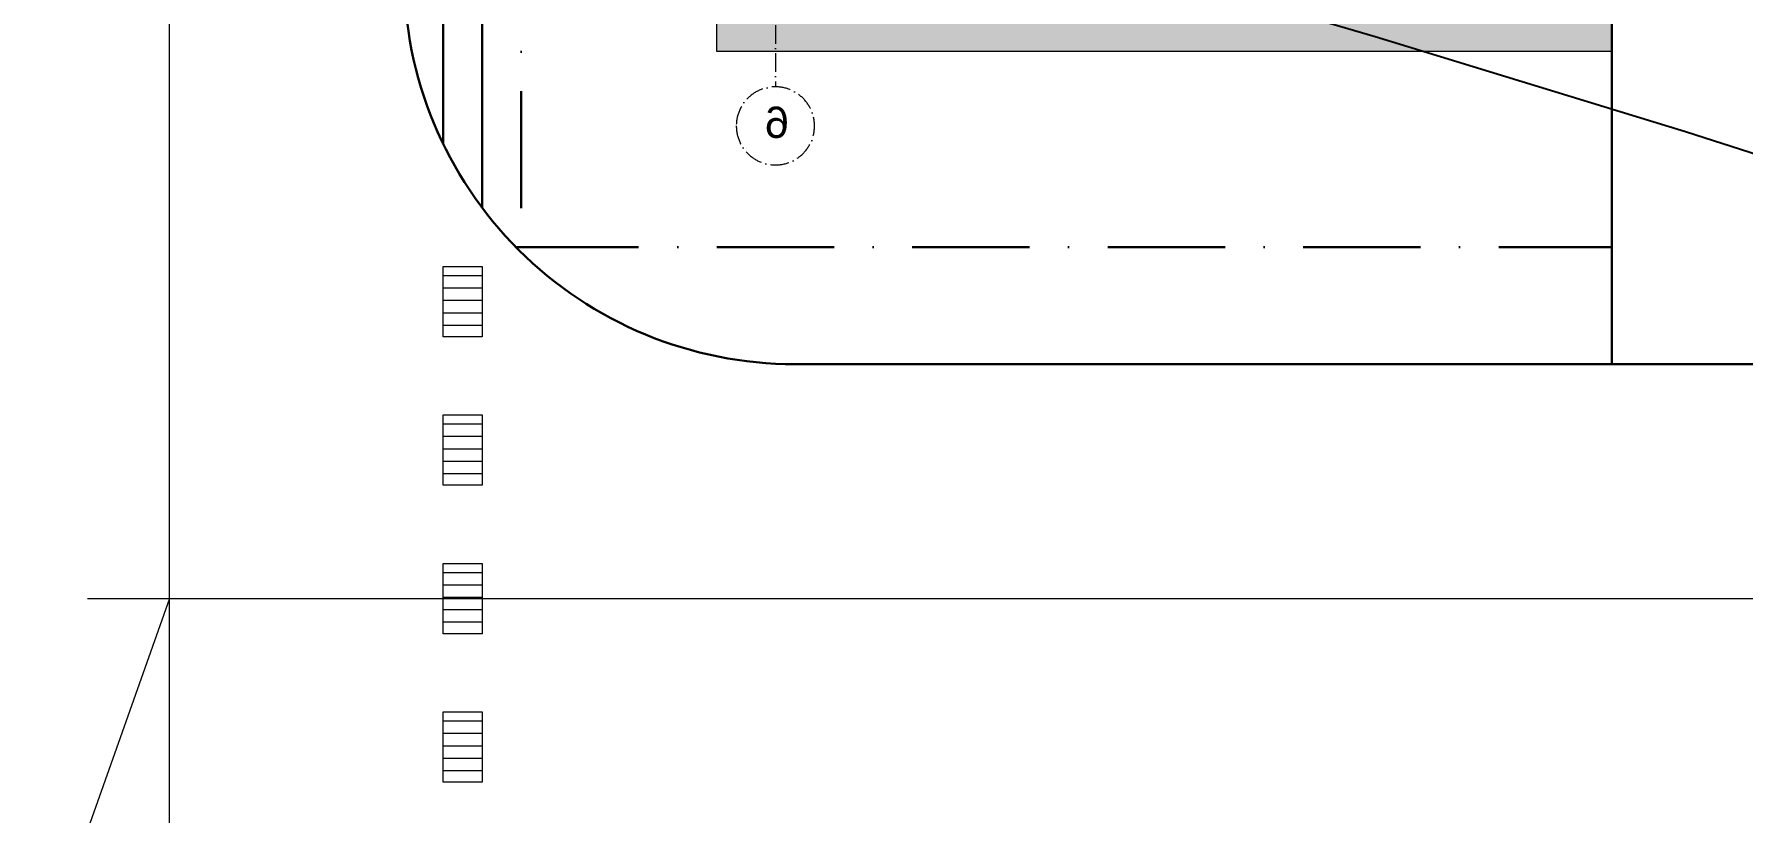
# Model space of a CAD drawing. Header units: millimetres. Extents: x 1353783 to 6492029790, y -7276956 to -512500.
# Drawn here: x 9958316 to 9962688, y -2823250 to -2821257 of the extents above; entities that cross this region are included whole.
import ezdxf

# ---------------------------------------------------------------- set-up
doc = ezdxf.new("R2010")
doc.units = ezdxf.units.MM
for name, pattern in [('482 Границы районов', [5, 3, -1, 0, -1]), ('ACAD_ISO10W100', [18, 12, -3, 0, -3]), ('CONTI', [0]), ('осевая', [50.8, 31.75, -6.35, 6.35, -6.35])]:
    doc.linetypes.add(name, pattern=pattern)
doc.layers.get('0').update_dxf_attribs({"lineweight": 5})
doc.layers.get('Defpoints').update_dxf_attribs({"color": 255})
doc.layers.add('AREA', color=1, linetype='Continuous', lineweight=15, plot=False)
doc.layers.add('GORIZUNKNOWN', color=32, linetype='CONTI')
doc.layers.add('РЕЛЬЕФ', color=7, linetype='CONTI')
for name, color, linetype, lineweight in [('MPelement', 7, 'Continuous', 18), ('MPlegenda', 252, 'Continuous', 13), ('Арыки', 160, 'Continuous', 30), ('ГП-Граница учасика ИЖС', 3, 'Continuous', 5), ('ГП-Тратуар', 3, 'Continuous', 5), ('оси', 231, 'осевая', 9)]:
    doc.layers.add(name, color=color, linetype=linetype, lineweight=lineweight)
doc.styles.add('GOST Common', font='', dxfattribs={"height": 3})
doc.styles.get('GOST Common').set_extended_font_data('GOST Common')

# ---------------------------------------------------------------- blocks, each defined once
blk = doc.blocks.new('амвамвам')
at = {"lineweight": 30, "ltscale": 100, "true_color": 0x939598}
h = blk.add_hatch(color=252, dxfattribs=at)
h.dxf.hatch_style = 1
h.paths.add_polyline_path([(9770780, -3510392), (9770780, -3510892), (9775130, -3510892), (9775130, -3510392)], flags=17)
h.paths.add_polyline_path([(9767980, -3510392), (9767980, -3510892), (9756530, -3510892), (9756530, -3495992), (9782030, -3495992), (9782530, -3495992), (9782530, -3513392), (9782030, -3513392), (9782030, -3496492), (9757030, -3496492), (9757030, -3510392)])
at = {"color": 251, "lineweight": 15, "ltscale": 100, "true_color": 0x636466}
blk.add_lwpolyline([(9767980, -3510392), (9767980, -3510892), (9756530, -3510892), (9756530, -3495992), (9782030, -3495992), (9782530, -3495992), (9782530, -3513392), (9782030, -3513392), (9782030, -3496492), (9757030, -3496492), (9757030, -3510392)], close=True, dxfattribs=at)
blk = doc.blocks.new('ТИП-3')
at = {"layer": 'оси', "color": 251, "linetype": 'ACAD_ISO10W100', "lineweight": 13, "ltscale": 20, "true_color": 0x636466}
blk.add_line((10387714, -2868431), (10387714, -2883281), dxfattribs=at)
blk.add_circle((10387714, -2883781), 500, dxfattribs=at)
at = {"layer": 'оси', "color": 251, "linetype": 'ACAD_ISO10W100', "lineweight": 13, "ltscale": 20, "true_color": 0x636466, "insert": (10387694, -2883535), "char_height": 400, "width": 158.4, "attachment_point": 2, "line_spacing_factor": 1.016949, "style": 'GOST Common'}
blk.add_mtext('{\\fArial|b0|i0|c204|p34;6}', dxfattribs=at)
blk = doc.blocks.new('оо')
at = {"layer": 'GORIZUNKNOWN', "color": 9, "true_color": 0xc7c8ca}
blk.add_lwpolyline([(222739.713, -3431637.432), (222742.753, -3431639.202), (222745.973, -3431641.172), (222749.313, -3431643.302), (222752.723, -3431645.552), (222756.153, -3431647.882), (222759.563, -3431650.252), (222762.883, -3431652.632), (222766.073, -3431654.972), (222769.093, -3431657.252), (222771.923, -3431659.432), (222774.563, -3431661.532)], dxfattribs=at)
blk = doc.blocks.new('A$C4D5515C4')
at = {"layer": 'MPelement', "color": 219, "lineweight": 13, "true_color": 0x642165}
for p, q in [((0, 0), (0, 0.5)), ((0, 0.5), (0.9, 0.5)), ((0.9, 0.5), (0.9, 0)), ((0.9, 0), (0, 0))]:
    blk.add_line(p, q, dxfattribs=at)
at = {"layer": 'MPlegenda', "color": 219, "lineweight": 13, "true_color": 0x642165}
for p, q in [((0.115, 0), (0.115, 0.5)), ((0.274, 0), (0.274, 0.5)), ((0.433, 0), (0.433, 0.5)), ((0.592, 0), (0.592, 0.5)), ((0.75, 0), (0.75, 0.5))]:
    blk.add_line(p, q, dxfattribs=at)

msp = doc.modelspace()

# ---------------------------------------------------------------- linework, layer by layer
at = {"layer": 'AREA', "color": 0}
for p, q in [((9958662.4, -2822911.5, -10), (9958662.4, -2822491.4, -10)), ((9958452.3, -2822701.4, -10), (9958872.4, -2822701.4, -10))]:
    msp.add_line(p, q, dxfattribs=at)
at = {"layer": 'AREA', "color": 1}
msp.add_line((9958662.4, -2822701.4), (9957665.1, -2825518.9, -2898939.8), dxfattribs=at)
at = {"layer": 'Defpoints', "lineweight": 0, "ltscale": 100}
msp.add_lwpolyline([(9958662.4, -2852430), (9958662.4, -2791201.4, -0.414214), (9960162.4, -2789701.4), (9990896.7, -2789701.4)], format="xyb", dxfattribs=at)
msp.add_lwpolyline([(9958662, -2822701.4), (9997962.4, -2822701.4)], dxfattribs=at)
at = {"layer": 'Арыки', "lineweight": 30, "ltscale": 100}
for points in [[(9959462.4, -2812701.7), (9959462.4, -2821701.7)], [(9959362.4, -2821537.5), (9959362.4, -2812865.8)]]:
    msp.add_lwpolyline(points, dxfattribs=at)
at = {"layer": 'ГП-Граница учасика ИЖС', "color": 251, "lineweight": 30, "ltscale": 100}
msp.add_lwpolyline([(9963782.4, -2821201.6), (9963782.4, -2821801.7, -0.414214), (9963482.4, -2822101.7), (9960262.4, -2822101.7, -0.414214), (9959262.4, -2821101.7), (9959262.4, -2813301.7, -0.414214), (9960262.4, -2812301.7), (9963482.4, -2812301.7, -0.414214), (9963782.4, -2812601.7), (9963782.4, -2813201.7)], format="xyb", dxfattribs=at)
at = {"layer": 'ГП-Граница учасика ИЖС', "color": 94, "linetype": '482 Границы районов', "lineweight": 30, "ltscale": 100}
msp.add_lwpolyline([(9965162.4, -2821801.7), (9965762.4, -2821801.7), (9965762.4, -2816901.7), (9959562.4, -2816901.7), (9959562.4, -2821801.7), (9962352.4, -2821801.7)], dxfattribs=at)
at = {"layer": 'ГП-Граница учасика ИЖС', "color": 251, "lineweight": 30, "ltscale": 100}
for points in [[(9960412.4, -2821201.6), (9962352.4, -2821201.6), (9962352.4, -2822101.7)], [(9959562.4, -2821801.7), (9959548.2, -2821801.7)]]:
    msp.add_lwpolyline(points, dxfattribs=at)

# ---------------------------------------------------------------- block references
at = {"color": 1, "lineweight": 30, "xscale": 0.1999999999999998, "yscale": 0.1999999999999998, "zscale": 0.1999999999999998, "rotation": 359.9999889757423}
msp.add_blockref('амвамвам', (8008756.4, -2119122.9), dxfattribs=at)
at = {"layer": 'Арыки', "lineweight": 30, "ltscale": 100, "xscale": 200, "yscale": 200, "zscale": 200, "rotation": 270.0000000929762}
for p in [(9959362.4, -2821851.4), (9959362.4, -2822231.4), (9959362.4, -2822991.4)]:
    msp.add_blockref('A$C4D5515C4', p, dxfattribs=at)
at = {"layer": 'Арыки', "lineweight": 30, "xscale": 200, "yscale": 200, "zscale": 200, "rotation": 270.0000000929762}
msp.add_blockref('A$C4D5515C4', (9959362.4, -2822611.4), dxfattribs=at)
at = {"layer": 'ГП-Тратуар', "color": 3, "lineweight": 30, "xscale": -0.1999999999999999, "yscale": 0.2, "zscale": 0.2, "rotation": 359.9999889757078}
msp.add_blockref('ТИП-3', (12037755.3, -2244735.9), dxfattribs=at)
at = {"layer": 'РЕЛЬЕФ', "color": 240, "lineweight": 30, "true_color": 0xed1f24, "xscale": 200.0000000000001, "yscale": 200.0000000000001, "zscale": 200.0000000000001, "rotation": 17.80578495452471}
msp.add_blockref('оо', (-242329121, 637008728.1), dxfattribs=at)

doc.saveas('drawing.dxf')
